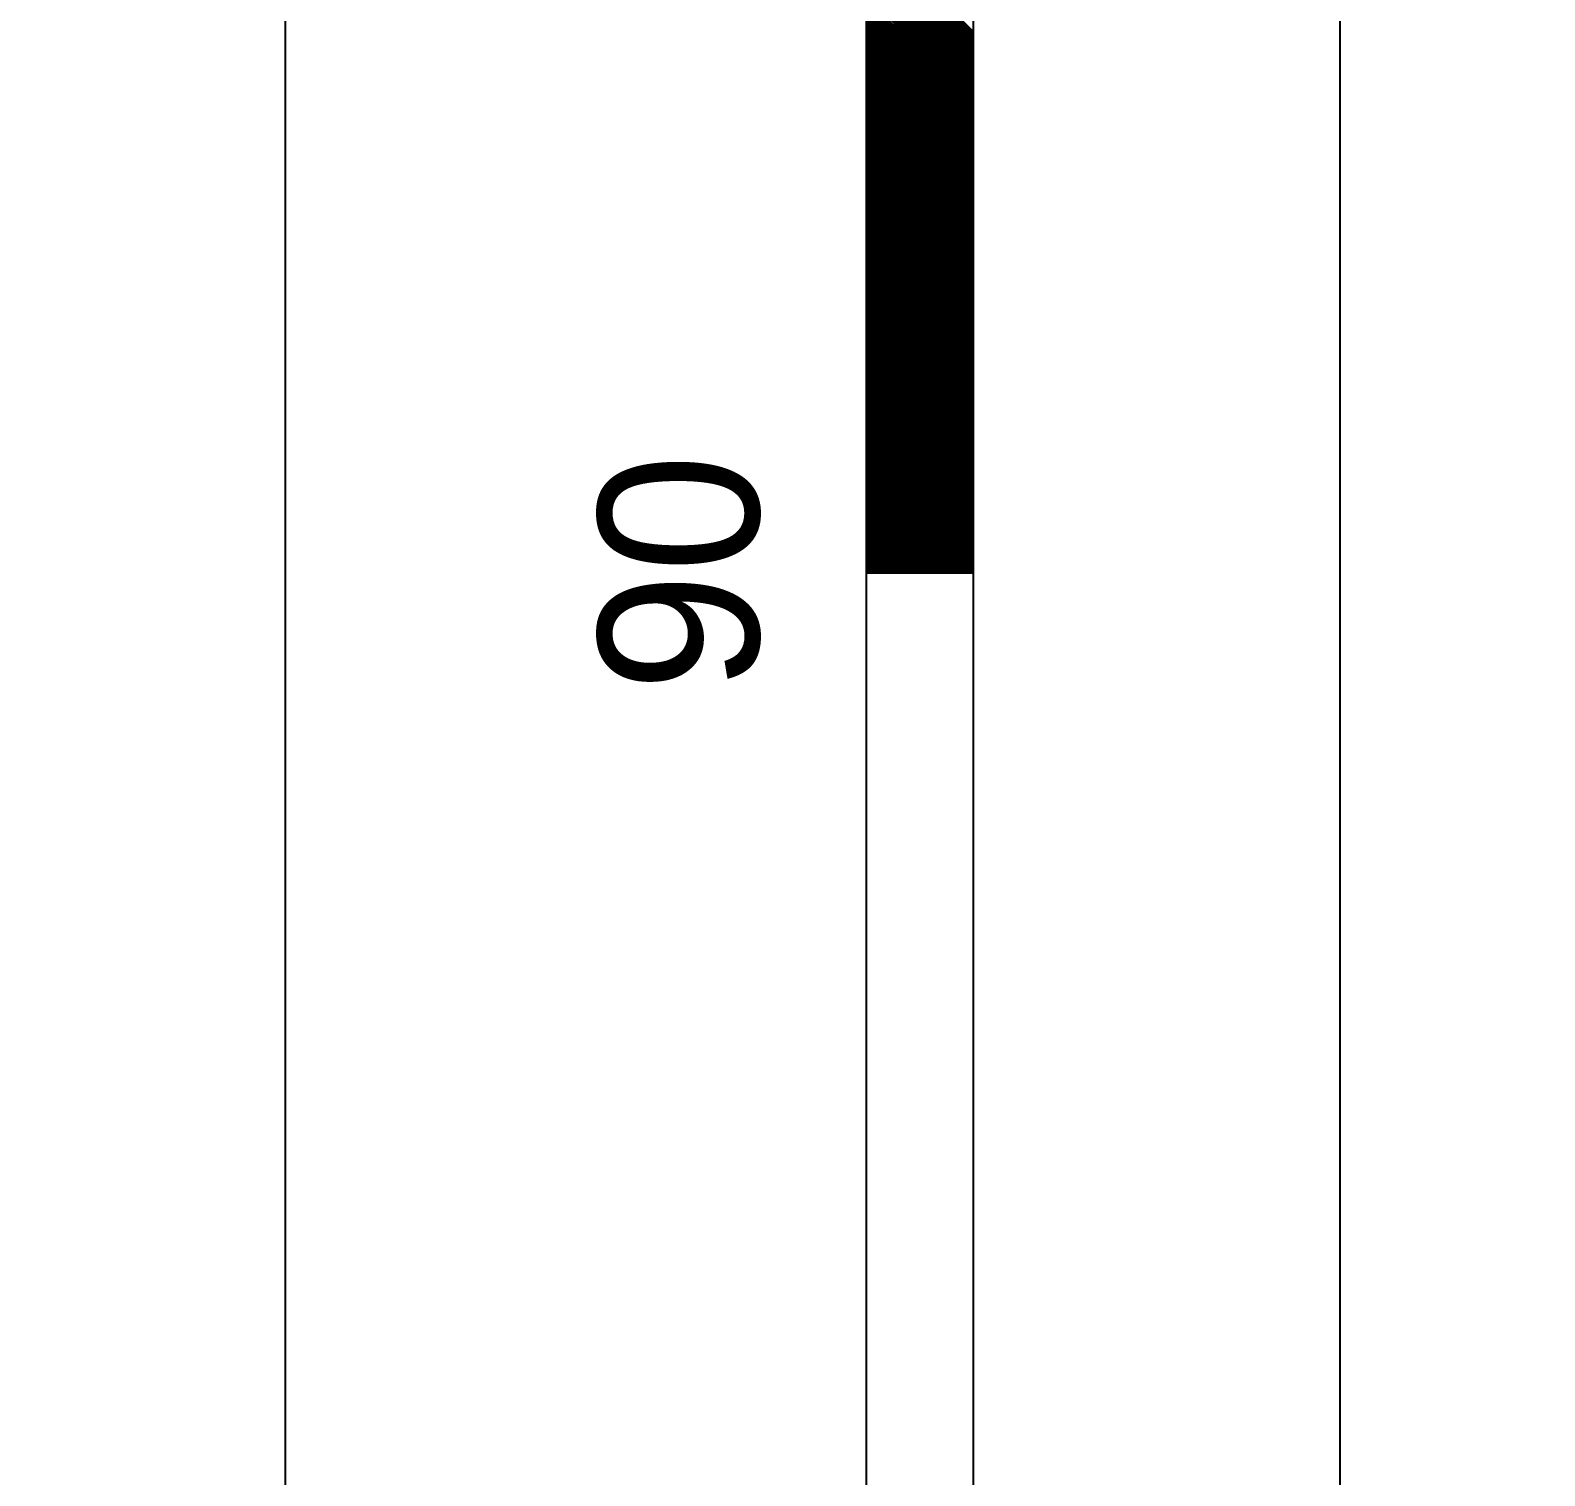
# Model space of a CAD drawing. Extents: x 729854 to 730444, y 4373781 to 4374808.
# Drawn here: x 730085.85 to 730100.01, y 4374762.56 to 4374776.08 of the extents above; entities that cross this region are included whole.
import ezdxf
from ezdxf.enums import TextEntityAlignment as Align

# ---------------------------------------------------------------- set-up
doc = ezdxf.new("R2010")
doc.units = 0
doc.layers.get('0').update_dxf_attribs({"linetype": 'CONTINUOUS'})

msp = doc.modelspace()

# ---------------------------------------------------------------- linework, layer by layer
at = {"color": 0, "linetype": 'CONTINUOUS'}
for p, q in [((730093.67, 4374681.01), (730093.67, 4374781.01)), ((730093.67, 4374681.01), (730093.67, 4374781.01)), ((730094.67, 4374681.01), (730094.67, 4374781.01)), ((730094.67, 4374681.01), (730094.67, 4374781.01)), ((730094.67, 4374776.07), (730093.67, 4374777.07)), ((730094.67, 4374776.07), (730093.67, 4374777.07)), ((730094.67, 4374776.06), (730093.67, 4374777.06)), ((730094.67, 4374776.06), (730093.67, 4374777.06)), ((730094.67, 4374776.05), (730093.67, 4374777.05)), ((730094.67, 4374776.05), (730093.67, 4374777.05)), ((730094.67, 4374776.03), (730093.67, 4374777.03)), ((730094.67, 4374776.03), (730093.67, 4374777.03)), ((730094.67, 4374776.02), (730093.67, 4374777.02)), ((730094.67, 4374776.02), (730093.67, 4374777.02)), ((730094.67, 4374776), (730093.67, 4374777)), ((730094.67, 4374776), (730093.67, 4374777)), ((730094.67, 4374775.99), (730093.67, 4374776.99)), ((730094.67, 4374775.99), (730093.67, 4374776.99)), ((730094.67, 4374775.97), (730093.67, 4374776.97)), ((730094.67, 4374775.97), (730093.67, 4374776.97)), ((730094.67, 4374775.96), (730093.67, 4374776.96)), ((730094.67, 4374775.96), (730093.67, 4374776.96)), ((730094.67, 4374775.95), (730093.67, 4374776.95)), ((730094.67, 4374775.95), (730093.67, 4374776.95)), ((730094.67, 4374775.93), (730093.67, 4374776.93)), ((730094.67, 4374775.93), (730093.67, 4374776.93)), ((730094.67, 4374775.92), (730093.67, 4374776.92)), ((730094.67, 4374775.92), (730093.67, 4374776.92)), ((730094.67, 4374775.9), (730093.67, 4374776.9)), ((730094.67, 4374775.9), (730093.67, 4374776.9)), ((730094.67, 4374775.89), (730093.67, 4374776.89)), ((730094.67, 4374775.89), (730093.67, 4374776.89)), ((730094.67, 4374775.88), (730093.67, 4374776.88)), ((730094.67, 4374775.88), (730093.67, 4374776.88)), ((730094.67, 4374775.86), (730093.67, 4374776.86)), ((730094.67, 4374775.86), (730093.67, 4374776.86)), ((730094.67, 4374775.85), (730093.67, 4374776.85)), ((730094.67, 4374775.85), (730093.67, 4374776.85)), ((730094.67, 4374775.83), (730093.67, 4374776.83)), ((730094.67, 4374775.83), (730093.67, 4374776.83)), ((730094.67, 4374775.82), (730093.67, 4374776.82)), ((730094.67, 4374775.82), (730093.67, 4374776.82)), ((730094.67, 4374775.81), (730093.67, 4374776.81)), ((730094.67, 4374775.81), (730093.67, 4374776.81)), ((730094.67, 4374775.79), (730093.67, 4374776.79)), ((730094.67, 4374775.79), (730093.67, 4374776.79)), ((730094.67, 4374775.78), (730093.67, 4374776.78)), ((730094.67, 4374775.78), (730093.67, 4374776.78)), ((730094.67, 4374775.76), (730093.67, 4374776.76)), ((730094.67, 4374775.76), (730093.67, 4374776.76)), ((730094.67, 4374775.75), (730093.67, 4374776.75)), ((730094.67, 4374775.75), (730093.67, 4374776.75)), ((730094.67, 4374775.73), (730093.67, 4374776.73)), ((730094.67, 4374775.73), (730093.67, 4374776.73)), ((730094.67, 4374775.72), (730093.67, 4374776.72)), ((730094.67, 4374775.72), (730093.67, 4374776.72)), ((730094.67, 4374775.71), (730093.67, 4374776.71)), ((730094.67, 4374775.71), (730093.67, 4374776.71)), ((730094.67, 4374775.69), (730093.67, 4374776.69)), ((730094.67, 4374775.69), (730093.67, 4374776.69)), ((730094.67, 4374775.68), (730093.67, 4374776.68)), ((730094.67, 4374775.68), (730093.67, 4374776.68)), ((730094.67, 4374775.66), (730093.67, 4374776.66)), ((730094.67, 4374775.66), (730093.67, 4374776.66)), ((730094.67, 4374775.65), (730093.67, 4374776.65)), ((730094.67, 4374775.65), (730093.67, 4374776.65)), ((730094.67, 4374775.64), (730093.67, 4374776.64)), ((730094.67, 4374775.64), (730093.67, 4374776.64)), ((730094.67, 4374775.62), (730093.67, 4374776.62)), ((730094.67, 4374775.62), (730093.67, 4374776.62)), ((730094.67, 4374775.61), (730093.67, 4374776.61)), ((730094.67, 4374775.61), (730093.67, 4374776.61)), ((730094.67, 4374775.59), (730093.67, 4374776.59)), ((730094.67, 4374775.59), (730093.67, 4374776.59)), ((730094.67, 4374775.58), (730093.67, 4374776.58)), ((730094.67, 4374775.58), (730093.67, 4374776.58)), ((730094.67, 4374775.56), (730093.67, 4374776.56)), ((730094.67, 4374775.56), (730093.67, 4374776.56)), ((730094.67, 4374775.55), (730093.67, 4374776.55)), ((730094.67, 4374775.55), (730093.67, 4374776.55)), ((730094.67, 4374775.54), (730093.67, 4374776.54)), ((730094.67, 4374775.54), (730093.67, 4374776.54)), ((730094.67, 4374775.52), (730093.67, 4374776.52)), ((730094.67, 4374775.52), (730093.67, 4374776.52)), ((730094.67, 4374775.51), (730093.67, 4374776.51)), ((730094.67, 4374775.51), (730093.67, 4374776.51)), ((730094.67, 4374775.49), (730093.67, 4374776.49)), ((730094.67, 4374775.49), (730093.67, 4374776.49)), ((730094.67, 4374775.48), (730093.67, 4374776.48)), ((730094.67, 4374775.48), (730093.67, 4374776.48)), ((730094.67, 4374775.47), (730093.67, 4374776.47)), ((730094.67, 4374775.47), (730093.67, 4374776.47)), ((730094.67, 4374775.45), (730093.67, 4374776.45)), ((730094.67, 4374775.45), (730093.67, 4374776.45)), ((730094.67, 4374775.44), (730093.67, 4374776.44)), ((730094.67, 4374775.44), (730093.67, 4374776.44)), ((730094.67, 4374775.42), (730093.67, 4374776.42)), ((730094.67, 4374775.42), (730093.67, 4374776.42)), ((730094.67, 4374775.41), (730093.67, 4374776.41)), ((730094.67, 4374775.41), (730093.67, 4374776.41)), ((730094.67, 4374775.39), (730093.67, 4374776.39)), ((730094.67, 4374775.39), (730093.67, 4374776.39)), ((730094.67, 4374775.38), (730093.67, 4374776.38)), ((730094.67, 4374775.38), (730093.67, 4374776.38)), ((730094.67, 4374775.37), (730093.67, 4374776.37)), ((730094.67, 4374775.37), (730093.67, 4374776.37)), ((730094.67, 4374775.35), (730093.67, 4374776.35)), ((730094.67, 4374775.35), (730093.67, 4374776.35)), ((730094.67, 4374775.34), (730093.67, 4374776.34)), ((730094.67, 4374775.34), (730093.67, 4374776.34)), ((730094.67, 4374775.32), (730093.67, 4374776.32)), ((730094.67, 4374775.32), (730093.67, 4374776.32)), ((730094.67, 4374775.31), (730093.67, 4374776.31)), ((730094.67, 4374775.31), (730093.67, 4374776.31)), ((730094.67, 4374775.3), (730093.67, 4374776.3)), ((730094.67, 4374775.3), (730093.67, 4374776.3)), ((730094.67, 4374775.28), (730093.67, 4374776.28)), ((730094.67, 4374775.28), (730093.67, 4374776.28)), ((730094.67, 4374775.27), (730093.67, 4374776.27)), ((730094.67, 4374775.27), (730093.67, 4374776.27)), ((730094.67, 4374775.25), (730093.67, 4374776.25)), ((730094.67, 4374775.25), (730093.67, 4374776.25)), ((730094.67, 4374775.24), (730093.67, 4374776.24)), ((730094.67, 4374775.24), (730093.67, 4374776.24)), ((730094.67, 4374775.23), (730093.67, 4374776.23)), ((730094.67, 4374775.23), (730093.67, 4374776.23)), ((730094.67, 4374775.21), (730093.67, 4374776.21)), ((730094.67, 4374775.21), (730093.67, 4374776.21)), ((730094.67, 4374775.2), (730093.67, 4374776.2)), ((730094.67, 4374775.2), (730093.67, 4374776.2)), ((730094.67, 4374775.18), (730093.67, 4374776.18)), ((730094.67, 4374775.18), (730093.67, 4374776.18)), ((730094.67, 4374775.17), (730093.67, 4374776.17)), ((730094.67, 4374775.17), (730093.67, 4374776.17)), ((730094.67, 4374775.15), (730093.67, 4374776.15)), ((730094.67, 4374775.15), (730093.67, 4374776.15)), ((730094.67, 4374775.14), (730093.67, 4374776.14)), ((730094.67, 4374775.14), (730093.67, 4374776.14)), ((730094.67, 4374775.13), (730093.67, 4374776.13)), ((730094.67, 4374775.13), (730093.67, 4374776.13)), ((730094.67, 4374775.11), (730093.67, 4374776.11)), ((730094.67, 4374775.11), (730093.67, 4374776.11)), ((730094.67, 4374775.1), (730093.67, 4374776.1)), ((730094.67, 4374775.1), (730093.67, 4374776.1)), ((730094.67, 4374775.08), (730093.67, 4374776.08)), ((730094.67, 4374775.08), (730093.67, 4374776.08)), ((730094.67, 4374775.07), (730093.67, 4374776.07)), ((730094.67, 4374775.07), (730093.67, 4374776.07)), ((730094.67, 4374775.06), (730093.67, 4374776.06)), ((730094.67, 4374775.06), (730093.67, 4374776.06)), ((730094.67, 4374775.04), (730093.67, 4374776.04)), ((730094.67, 4374775.04), (730093.67, 4374776.04)), ((730094.67, 4374775.03), (730093.67, 4374776.03)), ((730094.67, 4374775.03), (730093.67, 4374776.03)), ((730094.67, 4374775.01), (730093.67, 4374776.01)), ((730094.67, 4374775.01), (730093.67, 4374776.01)), ((730094.67, 4374775), (730093.67, 4374776)), ((730094.67, 4374775), (730093.67, 4374776)), ((730094.67, 4374774.98), (730093.67, 4374775.98)), ((730094.67, 4374774.98), (730093.67, 4374775.98)), ((730094.67, 4374774.97), (730093.67, 4374775.97)), ((730094.67, 4374774.97), (730093.67, 4374775.97)), ((730094.67, 4374774.96), (730093.67, 4374775.96)), ((730094.67, 4374774.96), (730093.67, 4374775.96)), ((730094.67, 4374774.94), (730093.67, 4374775.94)), ((730094.67, 4374774.94), (730093.67, 4374775.94)), ((730094.67, 4374774.93), (730093.67, 4374775.93)), ((730094.67, 4374774.93), (730093.67, 4374775.93)), ((730094.67, 4374774.91), (730093.67, 4374775.91)), ((730094.67, 4374774.91), (730093.67, 4374775.91)), ((730094.67, 4374774.9), (730093.67, 4374775.9)), ((730094.67, 4374774.9), (730093.67, 4374775.9)), ((730094.67, 4374774.89), (730093.67, 4374775.89)), ((730094.67, 4374774.89), (730093.67, 4374775.89)), ((730094.67, 4374774.87), (730093.67, 4374775.87)), ((730094.67, 4374774.87), (730093.67, 4374775.87)), ((730094.67, 4374774.86), (730093.67, 4374775.86)), ((730094.67, 4374774.86), (730093.67, 4374775.86)), ((730094.67, 4374774.84), (730093.67, 4374775.84)), ((730094.67, 4374774.84), (730093.67, 4374775.84)), ((730094.67, 4374774.83), (730093.67, 4374775.83)), ((730094.67, 4374774.83), (730093.67, 4374775.83)), ((730094.67, 4374774.82), (730093.67, 4374775.82)), ((730094.67, 4374774.82), (730093.67, 4374775.82)), ((730094.67, 4374774.8), (730093.67, 4374775.8)), ((730094.67, 4374774.8), (730093.67, 4374775.8)), ((730094.67, 4374774.79), (730093.67, 4374775.79)), ((730094.67, 4374774.79), (730093.67, 4374775.79)), ((730094.67, 4374774.77), (730093.67, 4374775.77)), ((730094.67, 4374774.77), (730093.67, 4374775.77)), ((730094.67, 4374774.76), (730093.67, 4374775.76)), ((730094.67, 4374774.76), (730093.67, 4374775.76)), ((730094.67, 4374774.74), (730093.67, 4374775.74)), ((730094.67, 4374774.74), (730093.67, 4374775.74)), ((730094.67, 4374774.73), (730093.67, 4374775.73)), ((730094.67, 4374774.73), (730093.67, 4374775.73)), ((730094.67, 4374774.72), (730093.67, 4374775.72)), ((730094.67, 4374774.72), (730093.67, 4374775.72)), ((730094.67, 4374774.7), (730093.67, 4374775.7)), ((730094.67, 4374774.7), (730093.67, 4374775.7)), ((730094.67, 4374774.69), (730093.67, 4374775.69)), ((730094.67, 4374774.69), (730093.67, 4374775.69)), ((730094.67, 4374774.67), (730093.67, 4374775.67)), ((730094.67, 4374774.67), (730093.67, 4374775.67)), ((730094.67, 4374774.66), (730093.67, 4374775.66)), ((730094.67, 4374774.66), (730093.67, 4374775.66)), ((730094.67, 4374774.65), (730093.67, 4374775.65)), ((730094.67, 4374774.65), (730093.67, 4374775.65)), ((730094.67, 4374774.63), (730093.67, 4374775.63)), ((730094.67, 4374774.63), (730093.67, 4374775.63)), ((730094.67, 4374774.62), (730093.67, 4374775.62)), ((730094.67, 4374774.62), (730093.67, 4374775.62)), ((730094.67, 4374774.6), (730093.67, 4374775.6)), ((730094.67, 4374774.6), (730093.67, 4374775.6)), ((730094.67, 4374774.59), (730093.67, 4374775.59)), ((730094.67, 4374774.59), (730093.67, 4374775.59)), ((730094.67, 4374774.57), (730093.67, 4374775.57)), ((730094.67, 4374774.57), (730093.67, 4374775.57)), ((730094.67, 4374774.56), (730093.67, 4374775.56)), ((730094.67, 4374774.56), (730093.67, 4374775.56)), ((730094.67, 4374774.55), (730093.67, 4374775.55)), ((730094.67, 4374774.55), (730093.67, 4374775.55)), ((730094.67, 4374774.53), (730093.67, 4374775.53)), ((730094.67, 4374774.53), (730093.67, 4374775.53)), ((730094.67, 4374774.52), (730093.67, 4374775.52)), ((730094.67, 4374774.52), (730093.67, 4374775.52)), ((730094.67, 4374774.5), (730093.67, 4374775.5)), ((730094.67, 4374774.5), (730093.67, 4374775.5)), ((730094.67, 4374774.49), (730093.67, 4374775.49)), ((730094.67, 4374774.49), (730093.67, 4374775.49)), ((730094.67, 4374774.48), (730093.67, 4374775.48)), ((730094.67, 4374774.48), (730093.67, 4374775.48)), ((730094.67, 4374774.46), (730093.67, 4374775.46)), ((730094.67, 4374774.46), (730093.67, 4374775.46)), ((730094.67, 4374774.45), (730093.67, 4374775.45)), ((730094.67, 4374774.45), (730093.67, 4374775.45)), ((730094.67, 4374774.43), (730093.67, 4374775.43)), ((730094.67, 4374774.43), (730093.67, 4374775.43)), ((730094.67, 4374774.42), (730093.67, 4374775.42)), ((730094.67, 4374774.42), (730093.67, 4374775.42)), ((730094.67, 4374774.4), (730093.67, 4374775.4)), ((730094.67, 4374774.4), (730093.67, 4374775.4)), ((730094.67, 4374774.39), (730093.67, 4374775.39)), ((730094.67, 4374774.39), (730093.67, 4374775.39)), ((730094.67, 4374774.38), (730093.67, 4374775.38)), ((730094.67, 4374774.38), (730093.67, 4374775.38)), ((730094.67, 4374774.36), (730093.67, 4374775.36)), ((730094.67, 4374774.36), (730093.67, 4374775.36)), ((730094.67, 4374774.35), (730093.67, 4374775.35)), ((730094.67, 4374774.35), (730093.67, 4374775.35)), ((730094.67, 4374774.33), (730093.67, 4374775.33)), ((730094.67, 4374774.33), (730093.67, 4374775.33)), ((730094.67, 4374774.32), (730093.67, 4374775.32)), ((730094.67, 4374774.32), (730093.67, 4374775.32)), ((730094.67, 4374774.31), (730093.67, 4374775.31)), ((730094.67, 4374774.31), (730093.67, 4374775.31)), ((730094.67, 4374774.29), (730093.67, 4374775.29)), ((730094.67, 4374774.29), (730093.67, 4374775.29)), ((730094.67, 4374774.28), (730093.67, 4374775.28)), ((730094.67, 4374774.28), (730093.67, 4374775.28)), ((730094.67, 4374774.26), (730093.67, 4374775.26)), ((730094.67, 4374774.26), (730093.67, 4374775.26)), ((730094.67, 4374774.25), (730093.67, 4374775.25)), ((730094.67, 4374774.25), (730093.67, 4374775.25)), ((730094.67, 4374774.24), (730093.67, 4374775.24)), ((730094.67, 4374774.24), (730093.67, 4374775.24)), ((730094.67, 4374774.22), (730093.67, 4374775.22)), ((730094.67, 4374774.22), (730093.67, 4374775.22)), ((730094.67, 4374774.21), (730093.67, 4374775.21)), ((730094.67, 4374774.21), (730093.67, 4374775.21)), ((730094.67, 4374774.19), (730093.67, 4374775.19)), ((730094.67, 4374774.19), (730093.67, 4374775.19)), ((730094.67, 4374774.18), (730093.67, 4374775.18)), ((730094.67, 4374774.18), (730093.67, 4374775.18)), ((730094.67, 4374774.16), (730093.67, 4374775.16)), ((730094.67, 4374774.16), (730093.67, 4374775.16)), ((730094.67, 4374774.15), (730093.67, 4374775.15)), ((730094.67, 4374774.15), (730093.67, 4374775.15)), ((730094.67, 4374774.14), (730093.67, 4374775.14)), ((730094.67, 4374774.14), (730093.67, 4374775.14)), ((730094.67, 4374774.12), (730093.67, 4374775.12)), ((730094.67, 4374774.12), (730093.67, 4374775.12)), ((730094.67, 4374774.11), (730093.67, 4374775.11)), ((730094.67, 4374774.11), (730093.67, 4374775.11)), ((730094.67, 4374774.09), (730093.67, 4374775.09)), ((730094.67, 4374774.09), (730093.67, 4374775.09)), ((730094.67, 4374774.08), (730093.67, 4374775.08)), ((730094.67, 4374774.08), (730093.67, 4374775.08)), ((730094.67, 4374774.07), (730093.67, 4374775.07)), ((730094.67, 4374774.07), (730093.67, 4374775.07)), ((730094.67, 4374774.05), (730093.67, 4374775.05)), ((730094.67, 4374774.05), (730093.67, 4374775.05)), ((730094.67, 4374774.04), (730093.67, 4374775.04)), ((730094.67, 4374774.04), (730093.67, 4374775.04)), ((730094.67, 4374774.02), (730093.67, 4374775.02)), ((730094.67, 4374774.02), (730093.67, 4374775.02)), ((730094.67, 4374774.01), (730093.67, 4374775.01)), ((730094.67, 4374774.01), (730093.67, 4374775.01)), ((730094.67, 4374773.99), (730093.67, 4374774.99)), ((730094.67, 4374773.99), (730093.67, 4374774.99)), ((730094.67, 4374773.98), (730093.67, 4374774.98)), ((730094.67, 4374773.98), (730093.67, 4374774.98)), ((730094.67, 4374773.97), (730093.67, 4374774.97)), ((730094.67, 4374773.97), (730093.67, 4374774.97)), ((730094.67, 4374773.95), (730093.67, 4374774.95)), ((730094.67, 4374773.95), (730093.67, 4374774.95)), ((730094.67, 4374773.94), (730093.67, 4374774.94)), ((730094.67, 4374773.94), (730093.67, 4374774.94)), ((730094.67, 4374773.92), (730093.67, 4374774.92)), ((730094.67, 4374773.92), (730093.67, 4374774.92)), ((730094.67, 4374773.91), (730093.67, 4374774.91)), ((730094.67, 4374773.91), (730093.67, 4374774.91)), ((730094.67, 4374773.9), (730093.67, 4374774.9)), ((730094.67, 4374773.9), (730093.67, 4374774.9)), ((730094.67, 4374773.88), (730093.67, 4374774.88)), ((730094.67, 4374773.88), (730093.67, 4374774.88)), ((730094.67, 4374773.87), (730093.67, 4374774.87)), ((730094.67, 4374773.87), (730093.67, 4374774.87)), ((730094.67, 4374773.85), (730093.67, 4374774.85)), ((730094.67, 4374773.85), (730093.67, 4374774.85)), ((730094.67, 4374773.84), (730093.67, 4374774.84)), ((730094.67, 4374773.84), (730093.67, 4374774.84)), ((730094.67, 4374773.83), (730093.67, 4374774.83)), ((730094.67, 4374773.83), (730093.67, 4374774.83)), ((730094.67, 4374773.81), (730093.67, 4374774.81)), ((730094.67, 4374773.81), (730093.67, 4374774.81)), ((730094.67, 4374773.8), (730093.67, 4374774.8)), ((730094.67, 4374773.8), (730093.67, 4374774.8)), ((730094.67, 4374773.78), (730093.67, 4374774.78)), ((730094.67, 4374773.78), (730093.67, 4374774.78)), ((730094.67, 4374773.77), (730093.67, 4374774.77)), ((730094.67, 4374773.77), (730093.67, 4374774.77)), ((730094.67, 4374773.75), (730093.67, 4374774.75)), ((730094.67, 4374773.75), (730093.67, 4374774.75)), ((730094.67, 4374773.74), (730093.67, 4374774.74)), ((730094.67, 4374773.74), (730093.67, 4374774.74)), ((730094.67, 4374773.73), (730093.67, 4374774.73)), ((730094.67, 4374773.73), (730093.67, 4374774.73)), ((730094.67, 4374773.71), (730093.67, 4374774.71)), ((730094.67, 4374773.71), (730093.67, 4374774.71)), ((730094.67, 4374773.7), (730093.67, 4374774.7)), ((730094.67, 4374773.7), (730093.67, 4374774.7)), ((730094.67, 4374773.68), (730093.67, 4374774.68)), ((730094.67, 4374773.68), (730093.67, 4374774.68)), ((730094.67, 4374773.67), (730093.67, 4374774.67)), ((730094.67, 4374773.67), (730093.67, 4374774.67)), ((730094.67, 4374773.66), (730093.67, 4374774.66)), ((730094.67, 4374773.66), (730093.67, 4374774.66)), ((730094.67, 4374773.64), (730093.67, 4374774.64)), ((730094.67, 4374773.64), (730093.67, 4374774.64)), ((730094.67, 4374773.63), (730093.67, 4374774.63)), ((730094.67, 4374773.63), (730093.67, 4374774.63)), ((730094.67, 4374773.61), (730093.67, 4374774.61)), ((730094.67, 4374773.61), (730093.67, 4374774.61)), ((730094.67, 4374773.6), (730093.67, 4374774.6)), ((730094.67, 4374773.6), (730093.67, 4374774.6)), ((730094.67, 4374773.58), (730093.67, 4374774.58)), ((730094.67, 4374773.58), (730093.67, 4374774.58)), ((730094.67, 4374773.57), (730093.67, 4374774.57)), ((730094.67, 4374773.57), (730093.67, 4374774.57)), ((730094.67, 4374773.56), (730093.67, 4374774.56)), ((730094.67, 4374773.56), (730093.67, 4374774.56)), ((730094.67, 4374773.54), (730093.67, 4374774.54)), ((730094.67, 4374773.54), (730093.67, 4374774.54)), ((730094.67, 4374773.53), (730093.67, 4374774.53)), ((730094.67, 4374773.53), (730093.67, 4374774.53)), ((730094.67, 4374773.51), (730093.67, 4374774.51)), ((730094.67, 4374773.51), (730093.67, 4374774.51)), ((730094.67, 4374773.5), (730093.67, 4374774.5)), ((730094.67, 4374773.5), (730093.67, 4374774.5)), ((730094.67, 4374773.49), (730093.67, 4374774.49)), ((730094.67, 4374773.49), (730093.67, 4374774.49)), ((730094.67, 4374773.47), (730093.67, 4374774.47)), ((730094.67, 4374773.47), (730093.67, 4374774.47)), ((730094.67, 4374773.46), (730093.67, 4374774.46)), ((730094.67, 4374773.46), (730093.67, 4374774.46)), ((730094.67, 4374773.44), (730093.67, 4374774.44)), ((730094.67, 4374773.44), (730093.67, 4374774.44)), ((730094.67, 4374773.43), (730093.67, 4374774.43)), ((730094.67, 4374773.43), (730093.67, 4374774.43)), ((730094.67, 4374773.41), (730093.67, 4374774.41)), ((730094.67, 4374773.41), (730093.67, 4374774.41)), ((730094.67, 4374773.4), (730093.67, 4374774.4)), ((730094.67, 4374773.4), (730093.67, 4374774.4)), ((730094.67, 4374773.39), (730093.67, 4374774.39)), ((730094.67, 4374773.39), (730093.67, 4374774.39)), ((730094.67, 4374773.37), (730093.67, 4374774.37)), ((730094.67, 4374773.37), (730093.67, 4374774.37)), ((730094.67, 4374773.36), (730093.67, 4374774.36)), ((730094.67, 4374773.36), (730093.67, 4374774.36)), ((730094.67, 4374773.34), (730093.67, 4374774.34)), ((730094.67, 4374773.34), (730093.67, 4374774.34)), ((730094.67, 4374773.33), (730093.67, 4374774.33)), ((730094.67, 4374773.33), (730093.67, 4374774.33)), ((730094.67, 4374773.32), (730093.67, 4374774.32)), ((730094.67, 4374773.32), (730093.67, 4374774.32)), ((730094.67, 4374773.3), (730093.67, 4374774.3)), ((730094.67, 4374773.3), (730093.67, 4374774.3)), ((730094.67, 4374773.29), (730093.67, 4374774.29)), ((730094.67, 4374773.29), (730093.67, 4374774.29)), ((730094.67, 4374773.27), (730093.67, 4374774.27)), ((730094.67, 4374773.27), (730093.67, 4374774.27)), ((730094.67, 4374773.26), (730093.67, 4374774.26)), ((730094.67, 4374773.26), (730093.67, 4374774.26)), ((730094.67, 4374773.25), (730093.67, 4374774.25)), ((730094.67, 4374773.25), (730093.67, 4374774.25)), ((730094.67, 4374773.23), (730093.67, 4374774.23)), ((730094.67, 4374773.23), (730093.67, 4374774.23)), ((730094.67, 4374773.22), (730093.67, 4374774.22)), ((730094.67, 4374773.22), (730093.67, 4374774.22)), ((730094.67, 4374773.2), (730093.67, 4374774.2)), ((730094.67, 4374773.2), (730093.67, 4374774.2)), ((730094.67, 4374773.19), (730093.67, 4374774.19)), ((730094.67, 4374773.19), (730093.67, 4374774.19)), ((730094.67, 4374773.17), (730093.67, 4374774.17)), ((730094.67, 4374773.17), (730093.67, 4374774.17)), ((730094.67, 4374773.16), (730093.67, 4374774.16)), ((730094.67, 4374773.16), (730093.67, 4374774.16)), ((730094.67, 4374773.15), (730093.67, 4374774.15)), ((730094.67, 4374773.15), (730093.67, 4374774.15)), ((730094.67, 4374773.13), (730093.67, 4374774.13)), ((730094.67, 4374773.13), (730093.67, 4374774.13)), ((730094.67, 4374773.12), (730093.67, 4374774.12)), ((730094.67, 4374773.12), (730093.67, 4374774.12)), ((730094.67, 4374773.1), (730093.67, 4374774.1)), ((730094.67, 4374773.1), (730093.67, 4374774.1)), ((730094.67, 4374773.09), (730093.67, 4374774.09)), ((730094.67, 4374773.09), (730093.67, 4374774.09)), ((730094.67, 4374773.08), (730093.67, 4374774.08)), ((730094.67, 4374773.08), (730093.67, 4374774.08)), ((730094.67, 4374773.06), (730093.67, 4374774.06)), ((730094.67, 4374773.06), (730093.67, 4374774.06)), ((730094.67, 4374773.05), (730093.67, 4374774.05)), ((730094.67, 4374773.05), (730093.67, 4374774.05)), ((730094.67, 4374773.03), (730093.67, 4374774.03)), ((730094.67, 4374773.03), (730093.67, 4374774.03)), ((730094.67, 4374773.02), (730093.67, 4374774.02)), ((730094.67, 4374773.02), (730093.67, 4374774.02)), ((730094.67, 4374773), (730093.67, 4374774)), ((730094.67, 4374773), (730093.67, 4374774)), ((730094.67, 4374772.99), (730093.67, 4374773.99)), ((730094.67, 4374772.99), (730093.67, 4374773.99)), ((730094.67, 4374772.98), (730093.67, 4374773.98)), ((730094.67, 4374772.98), (730093.67, 4374773.98)), ((730094.67, 4374772.96), (730093.67, 4374773.96)), ((730094.67, 4374772.96), (730093.67, 4374773.96)), ((730094.67, 4374772.95), (730093.67, 4374773.95)), ((730094.67, 4374772.95), (730093.67, 4374773.95)), ((730094.67, 4374772.93), (730093.67, 4374773.93)), ((730094.67, 4374772.93), (730093.67, 4374773.93)), ((730094.67, 4374772.92), (730093.67, 4374773.92)), ((730094.67, 4374772.92), (730093.67, 4374773.92)), ((730094.67, 4374772.91), (730093.67, 4374773.91)), ((730094.67, 4374772.91), (730093.67, 4374773.91)), ((730094.67, 4374772.89), (730093.67, 4374773.89)), ((730094.67, 4374772.89), (730093.67, 4374773.89)), ((730094.67, 4374772.88), (730093.67, 4374773.88)), ((730094.67, 4374772.88), (730093.67, 4374773.88)), ((730094.67, 4374772.86), (730093.67, 4374773.86)), ((730094.67, 4374772.86), (730093.67, 4374773.86)), ((730094.67, 4374772.85), (730093.67, 4374773.85)), ((730094.67, 4374772.85), (730093.67, 4374773.85)), ((730094.67, 4374772.84), (730093.67, 4374773.84)), ((730094.67, 4374772.84), (730093.67, 4374773.84)), ((730094.67, 4374772.82), (730093.67, 4374773.82)), ((730094.67, 4374772.82), (730093.67, 4374773.82)), ((730094.67, 4374772.81), (730093.67, 4374773.81)), ((730094.67, 4374772.81), (730093.67, 4374773.81)), ((730094.67, 4374772.79), (730093.67, 4374773.79)), ((730094.67, 4374772.79), (730093.67, 4374773.79)), ((730094.67, 4374772.78), (730093.67, 4374773.78)), ((730094.67, 4374772.78), (730093.67, 4374773.78)), ((730094.67, 4374772.76), (730093.67, 4374773.76)), ((730094.67, 4374772.76), (730093.67, 4374773.76)), ((730094.67, 4374772.75), (730093.67, 4374773.75)), ((730094.67, 4374772.75), (730093.67, 4374773.75)), ((730094.67, 4374772.74), (730093.67, 4374773.74)), ((730094.67, 4374772.74), (730093.67, 4374773.74)), ((730094.67, 4374772.72), (730093.67, 4374773.72)), ((730094.67, 4374772.72), (730093.67, 4374773.72)), ((730094.67, 4374772.71), (730093.67, 4374773.71)), ((730094.67, 4374772.71), (730093.67, 4374773.71)), ((730094.67, 4374772.69), (730093.67, 4374773.69)), ((730094.67, 4374772.69), (730093.67, 4374773.69)), ((730094.67, 4374772.68), (730093.67, 4374773.68)), ((730094.67, 4374772.68), (730093.67, 4374773.68)), ((730094.67, 4374772.67), (730093.67, 4374773.67)), ((730094.67, 4374772.67), (730093.67, 4374773.67)), ((730094.67, 4374772.65), (730093.67, 4374773.65)), ((730094.67, 4374772.65), (730093.67, 4374773.65)), ((730094.67, 4374772.64), (730093.67, 4374773.64)), ((730094.67, 4374772.64), (730093.67, 4374773.64)), ((730094.67, 4374772.62), (730093.67, 4374773.62)), ((730094.67, 4374772.62), (730093.67, 4374773.62)), ((730094.67, 4374772.61), (730093.67, 4374773.61)), ((730094.67, 4374772.61), (730093.67, 4374773.61)), ((730094.67, 4374772.59), (730093.67, 4374773.59)), ((730094.67, 4374772.59), (730093.67, 4374773.59)), ((730094.67, 4374772.58), (730093.67, 4374773.58)), ((730094.67, 4374772.58), (730093.67, 4374773.58)), ((730094.67, 4374772.57), (730093.67, 4374773.57)), ((730094.67, 4374772.57), (730093.67, 4374773.57)), ((730094.67, 4374772.55), (730093.67, 4374773.55)), ((730094.67, 4374772.55), (730093.67, 4374773.55)), ((730094.67, 4374772.54), (730093.67, 4374773.54)), ((730094.67, 4374772.54), (730093.67, 4374773.54)), ((730094.67, 4374772.52), (730093.67, 4374773.52)), ((730094.67, 4374772.52), (730093.67, 4374773.52)), ((730094.67, 4374772.51), (730093.67, 4374773.51)), ((730094.67, 4374772.51), (730093.67, 4374773.51)), ((730094.67, 4374772.5), (730093.67, 4374773.5)), ((730094.67, 4374772.5), (730093.67, 4374773.5)), ((730094.67, 4374772.48), (730093.67, 4374773.48)), ((730094.67, 4374772.48), (730093.67, 4374773.48)), ((730094.67, 4374772.47), (730093.67, 4374773.47)), ((730094.67, 4374772.47), (730093.67, 4374773.47)), ((730094.67, 4374772.45), (730093.67, 4374773.45)), ((730094.67, 4374772.45), (730093.67, 4374773.45)), ((730094.67, 4374772.44), (730093.67, 4374773.44)), ((730094.67, 4374772.44), (730093.67, 4374773.44)), ((730094.67, 4374772.43), (730093.67, 4374773.43)), ((730094.67, 4374772.43), (730093.67, 4374773.43)), ((730094.67, 4374772.41), (730093.67, 4374773.41)), ((730094.67, 4374772.41), (730093.67, 4374773.41)), ((730094.67, 4374772.4), (730093.67, 4374773.4)), ((730094.67, 4374772.4), (730093.67, 4374773.4)), ((730094.67, 4374772.38), (730093.67, 4374773.38)), ((730094.67, 4374772.38), (730093.67, 4374773.38)), ((730094.67, 4374772.37), (730093.67, 4374773.37)), ((730094.67, 4374772.37), (730093.67, 4374773.37)), ((730094.67, 4374772.35), (730093.67, 4374773.35)), ((730094.67, 4374772.35), (730093.67, 4374773.35)), ((730094.67, 4374772.34), (730093.67, 4374773.34)), ((730094.67, 4374772.34), (730093.67, 4374773.34)), ((730094.67, 4374772.33), (730093.67, 4374773.33)), ((730094.67, 4374772.33), (730093.67, 4374773.33)), ((730094.67, 4374772.31), (730093.67, 4374773.31)), ((730094.67, 4374772.31), (730093.67, 4374773.31)), ((730094.67, 4374772.3), (730093.67, 4374773.3)), ((730094.67, 4374772.3), (730093.67, 4374773.3)), ((730094.67, 4374772.28), (730093.67, 4374773.28)), ((730094.67, 4374772.28), (730093.67, 4374773.28)), ((730094.67, 4374772.27), (730093.67, 4374773.27)), ((730094.67, 4374772.27), (730093.67, 4374773.27)), ((730094.67, 4374772.26), (730093.67, 4374773.26)), ((730094.67, 4374772.26), (730093.67, 4374773.26)), ((730094.67, 4374772.24), (730093.67, 4374773.24)), ((730094.67, 4374772.24), (730093.67, 4374773.24)), ((730094.67, 4374772.23), (730093.67, 4374773.23)), ((730094.67, 4374772.23), (730093.67, 4374773.23)), ((730094.67, 4374772.21), (730093.67, 4374773.21)), ((730094.67, 4374772.21), (730093.67, 4374773.21)), ((730094.67, 4374772.2), (730093.67, 4374773.2)), ((730094.67, 4374772.2), (730093.67, 4374773.2)), ((730094.67, 4374772.18), (730093.67, 4374773.18)), ((730094.67, 4374772.18), (730093.67, 4374773.18)), ((730094.67, 4374772.17), (730093.67, 4374773.17)), ((730094.67, 4374772.17), (730093.67, 4374773.17)), ((730094.67, 4374772.16), (730093.67, 4374773.16)), ((730094.67, 4374772.16), (730093.67, 4374773.16)), ((730094.67, 4374772.14), (730093.67, 4374773.14)), ((730094.67, 4374772.14), (730093.67, 4374773.14)), ((730094.67, 4374772.13), (730093.67, 4374773.13)), ((730094.67, 4374772.13), (730093.67, 4374773.13)), ((730094.67, 4374772.11), (730093.67, 4374773.11)), ((730094.67, 4374772.11), (730093.67, 4374773.11)), ((730094.67, 4374772.1), (730093.67, 4374773.1)), ((730094.67, 4374772.1), (730093.67, 4374773.1)), ((730094.67, 4374772.09), (730093.67, 4374773.09)), ((730094.67, 4374772.09), (730093.67, 4374773.09)), ((730094.67, 4374772.07), (730093.67, 4374773.07)), ((730094.67, 4374772.07), (730093.67, 4374773.07)), ((730094.67, 4374772.06), (730093.67, 4374773.06)), ((730094.67, 4374772.06), (730093.67, 4374773.06)), ((730094.67, 4374772.04), (730093.67, 4374773.04)), ((730094.67, 4374772.04), (730093.67, 4374773.04)), ((730094.67, 4374772.03), (730093.67, 4374773.03)), ((730094.67, 4374772.03), (730093.67, 4374773.03)), ((730094.67, 4374772.01), (730093.67, 4374773.01)), ((730094.67, 4374772.01), (730093.67, 4374773.01)), ((730094.67, 4374772), (730093.67, 4374773)), ((730094.67, 4374772), (730093.67, 4374773)), ((730094.67, 4374771.99), (730093.67, 4374772.99)), ((730094.67, 4374771.99), (730093.67, 4374772.99)), ((730094.67, 4374771.97), (730093.67, 4374772.97)), ((730094.67, 4374771.97), (730093.67, 4374772.97)), ((730094.67, 4374771.96), (730093.67, 4374772.96)), ((730094.67, 4374771.96), (730093.67, 4374772.96)), ((730094.67, 4374771.94), (730093.67, 4374772.94)), ((730094.67, 4374771.94), (730093.67, 4374772.94)), ((730094.67, 4374771.93), (730093.67, 4374772.93)), ((730094.67, 4374771.93), (730093.67, 4374772.93)), ((730094.67, 4374771.92), (730093.67, 4374772.92)), ((730094.67, 4374771.92), (730093.67, 4374772.92)), ((730094.67, 4374771.9), (730093.67, 4374772.9)), ((730094.67, 4374771.9), (730093.67, 4374772.9)), ((730094.67, 4374771.89), (730093.67, 4374772.89)), ((730094.67, 4374771.89), (730093.67, 4374772.89)), ((730094.67, 4374771.87), (730093.67, 4374772.87)), ((730094.67, 4374771.87), (730093.67, 4374772.87)), ((730094.67, 4374771.86), (730093.67, 4374772.86)), ((730094.67, 4374771.86), (730093.67, 4374772.86)), ((730094.67, 4374771.85), (730093.67, 4374772.85)), ((730094.67, 4374771.85), (730093.67, 4374772.85)), ((730094.67, 4374771.83), (730093.67, 4374772.83)), ((730094.67, 4374771.83), (730093.67, 4374772.83)), ((730094.67, 4374771.82), (730093.67, 4374772.82)), ((730094.67, 4374771.82), (730093.67, 4374772.82)), ((730094.67, 4374771.8), (730093.67, 4374772.8)), ((730094.67, 4374771.8), (730093.67, 4374772.8)), ((730094.67, 4374771.79), (730093.67, 4374772.79)), ((730094.67, 4374771.79), (730093.67, 4374772.79)), ((730094.67, 4374771.77), (730093.67, 4374772.77)), ((730094.67, 4374771.77), (730093.67, 4374772.77)), ((730094.67, 4374771.76), (730093.67, 4374772.76)), ((730094.67, 4374771.76), (730093.67, 4374772.76)), ((730094.67, 4374771.75), (730093.67, 4374772.75)), ((730094.67, 4374771.75), (730093.67, 4374772.75)), ((730094.67, 4374771.73), (730093.67, 4374772.73)), ((730094.67, 4374771.73), (730093.67, 4374772.73)), ((730094.67, 4374771.72), (730093.67, 4374772.72)), ((730094.67, 4374771.72), (730093.67, 4374772.72)), ((730094.67, 4374771.7), (730093.67, 4374772.7)), ((730094.67, 4374771.7), (730093.67, 4374772.7)), ((730094.67, 4374771.69), (730093.67, 4374772.69)), ((730094.67, 4374771.69), (730093.67, 4374772.69)), ((730094.67, 4374771.68), (730093.67, 4374772.68)), ((730094.67, 4374771.68), (730093.67, 4374772.68)), ((730094.67, 4374771.66), (730093.67, 4374772.66)), ((730094.67, 4374771.66), (730093.67, 4374772.66)), ((730094.67, 4374771.65), (730093.67, 4374772.65)), ((730094.67, 4374771.65), (730093.67, 4374772.65)), ((730094.67, 4374771.63), (730093.67, 4374772.63)), ((730094.67, 4374771.63), (730093.67, 4374772.63)), ((730094.67, 4374771.62), (730093.67, 4374772.62)), ((730094.67, 4374771.62), (730093.67, 4374772.62)), ((730094.67, 4374771.6), (730093.67, 4374772.6)), ((730094.67, 4374771.6), (730093.67, 4374772.6)), ((730094.67, 4374771.59), (730093.67, 4374772.59)), ((730094.67, 4374771.59), (730093.67, 4374772.59)), ((730094.67, 4374771.58), (730093.67, 4374772.58)), ((730094.67, 4374771.58), (730093.67, 4374772.58)), ((730094.67, 4374771.56), (730093.67, 4374772.56)), ((730094.67, 4374771.56), (730093.67, 4374772.56)), ((730094.67, 4374771.55), (730093.67, 4374772.55)), ((730094.67, 4374771.55), (730093.67, 4374772.55)), ((730094.67, 4374771.53), (730093.67, 4374772.53)), ((730094.67, 4374771.53), (730093.67, 4374772.53)), ((730094.67, 4374771.52), (730093.67, 4374772.52)), ((730094.67, 4374771.52), (730093.67, 4374772.52)), ((730094.67, 4374771.51), (730093.67, 4374772.51)), ((730094.67, 4374771.51), (730093.67, 4374772.51)), ((730094.67, 4374771.49), (730093.67, 4374772.49)), ((730094.67, 4374771.49), (730093.67, 4374772.49)), ((730094.67, 4374771.48), (730093.67, 4374772.48)), ((730094.67, 4374771.48), (730093.67, 4374772.48)), ((730094.67, 4374771.46), (730093.67, 4374772.46)), ((730094.67, 4374771.46), (730093.67, 4374772.46)), ((730094.67, 4374771.45), (730093.67, 4374772.45)), ((730094.67, 4374771.45), (730093.67, 4374772.45)), ((730094.67, 4374771.44), (730093.67, 4374772.44)), ((730094.67, 4374771.44), (730093.67, 4374772.44)), ((730094.67, 4374771.42), (730093.67, 4374772.42)), ((730094.67, 4374771.42), (730093.67, 4374772.42)), ((730094.67, 4374771.41), (730093.67, 4374772.41)), ((730094.67, 4374771.41), (730093.67, 4374772.41)), ((730094.67, 4374771.39), (730093.67, 4374772.39)), ((730094.67, 4374771.39), (730093.67, 4374772.39)), ((730094.67, 4374771.38), (730093.67, 4374772.38)), ((730094.67, 4374771.38), (730093.67, 4374772.38)), ((730094.67, 4374771.36), (730093.67, 4374772.36)), ((730094.67, 4374771.36), (730093.67, 4374772.36)), ((730094.67, 4374771.35), (730093.67, 4374772.35)), ((730094.67, 4374771.35), (730093.67, 4374772.35)), ((730094.67, 4374771.34), (730093.67, 4374772.34)), ((730094.67, 4374771.34), (730093.67, 4374772.34)), ((730094.67, 4374771.32), (730093.67, 4374772.32)), ((730094.67, 4374771.32), (730093.67, 4374772.32)), ((730094.67, 4374771.31), (730093.67, 4374772.31)), ((730094.67, 4374771.31), (730093.67, 4374772.31)), ((730094.67, 4374771.29), (730093.67, 4374772.29)), ((730094.67, 4374771.29), (730093.67, 4374772.29)), ((730094.67, 4374771.28), (730093.67, 4374772.28)), ((730094.67, 4374771.28), (730093.67, 4374772.28)), ((730094.67, 4374771.27), (730093.67, 4374772.27)), ((730094.67, 4374771.27), (730093.67, 4374772.27)), ((730094.67, 4374771.25), (730093.67, 4374772.25)), ((730094.67, 4374771.25), (730093.67, 4374772.25)), ((730094.67, 4374771.24), (730093.67, 4374772.24)), ((730094.67, 4374771.24), (730093.67, 4374772.24)), ((730094.67, 4374771.22), (730093.67, 4374772.22)), ((730094.67, 4374771.22), (730093.67, 4374772.22)), ((730094.67, 4374771.21), (730093.67, 4374772.21)), ((730094.67, 4374771.21), (730093.67, 4374772.21)), ((730094.67, 4374771.19), (730093.67, 4374772.19)), ((730094.67, 4374771.19), (730093.67, 4374772.19)), ((730094.67, 4374771.18), (730093.67, 4374772.18)), ((730094.67, 4374771.18), (730093.67, 4374772.18)), ((730094.67, 4374771.17), (730093.67, 4374772.17)), ((730094.67, 4374771.17), (730093.67, 4374772.17)), ((730094.67, 4374771.15), (730093.67, 4374772.15)), ((730094.67, 4374771.15), (730093.67, 4374772.15)), ((730094.67, 4374771.14), (730093.67, 4374772.14)), ((730094.67, 4374771.14), (730093.67, 4374772.14)), ((730094.67, 4374771.12), (730093.67, 4374772.12)), ((730094.67, 4374771.12), (730093.67, 4374772.12)), ((730094.67, 4374771.11), (730093.67, 4374772.11)), ((730094.67, 4374771.11), (730093.67, 4374772.11)), ((730094.67, 4374771.1), (730093.67, 4374772.1)), ((730094.67, 4374771.1), (730093.67, 4374772.1)), ((730094.67, 4374771.08), (730093.67, 4374772.08)), ((730094.67, 4374771.08), (730093.67, 4374772.08)), ((730094.67, 4374771.07), (730093.67, 4374772.07)), ((730094.67, 4374771.07), (730093.67, 4374772.07)), ((730094.67, 4374771.05), (730093.67, 4374772.05)), ((730094.67, 4374771.05), (730093.67, 4374772.05)), ((730094.67, 4374771.04), (730093.67, 4374772.04)), ((730094.67, 4374771.04), (730093.67, 4374772.04)), ((730094.67, 4374771.02), (730093.67, 4374772.02)), ((730094.67, 4374771.02), (730093.67, 4374772.02)), ((730094.67, 4374771.01), (730093.67, 4374772.01)), ((730094.67, 4374771.01), (730093.67, 4374772.01)), ((730094.66, 4374771.01), (730093.67, 4374772)), ((730094.66, 4374771.01), (730093.67, 4374772)), ((730094.64, 4374771.01), (730093.67, 4374771.98)), ((730094.64, 4374771.01), (730093.67, 4374771.98)), ((730094.63, 4374771.01), (730093.67, 4374771.97)), ((730094.63, 4374771.01), (730093.67, 4374771.97)), ((730094.61, 4374771.01), (730093.67, 4374771.95)), ((730094.61, 4374771.01), (730093.67, 4374771.95)), ((730094.6, 4374771.01), (730093.67, 4374771.94)), ((730094.6, 4374771.01), (730093.67, 4374771.94)), ((730094.59, 4374771.01), (730093.67, 4374771.93)), ((730094.59, 4374771.01), (730093.67, 4374771.93)), ((730094.57, 4374771.01), (730093.67, 4374771.91)), ((730094.57, 4374771.01), (730093.67, 4374771.91)), ((730094.56, 4374771.01), (730093.67, 4374771.9)), ((730094.56, 4374771.01), (730093.67, 4374771.9)), ((730094.54, 4374771.01), (730093.67, 4374771.88)), ((730094.54, 4374771.01), (730093.67, 4374771.88)), ((730094.53, 4374771.01), (730093.67, 4374771.87)), ((730094.53, 4374771.01), (730093.67, 4374771.87)), ((730094.52, 4374771.01), (730093.67, 4374771.86)), ((730094.52, 4374771.01), (730093.67, 4374771.86)), ((730094.5, 4374771.01), (730093.67, 4374771.84)), ((730094.5, 4374771.01), (730093.67, 4374771.84)), ((730094.49, 4374771.01), (730093.67, 4374771.83)), ((730094.49, 4374771.01), (730093.67, 4374771.83)), ((730094.47, 4374771.01), (730093.67, 4374771.81)), ((730094.47, 4374771.01), (730093.67, 4374771.81)), ((730094.46, 4374771.01), (730093.67, 4374771.8)), ((730094.46, 4374771.01), (730093.67, 4374771.8)), ((730094.44, 4374771.01), (730093.67, 4374771.78)), ((730094.44, 4374771.01), (730093.67, 4374771.78)), ((730094.43, 4374771.01), (730093.67, 4374771.77)), ((730094.43, 4374771.01), (730093.67, 4374771.77)), ((730094.42, 4374771.01), (730093.67, 4374771.76)), ((730094.42, 4374771.01), (730093.67, 4374771.76)), ((730094.4, 4374771.01), (730093.67, 4374771.74)), ((730094.4, 4374771.01), (730093.67, 4374771.74)), ((730094.39, 4374771.01), (730093.67, 4374771.73)), ((730094.39, 4374771.01), (730093.67, 4374771.73)), ((730094.37, 4374771.01), (730093.67, 4374771.71)), ((730094.37, 4374771.01), (730093.67, 4374771.71)), ((730094.36, 4374771.01), (730093.67, 4374771.7)), ((730094.36, 4374771.01), (730093.67, 4374771.7)), ((730094.35, 4374771.01), (730093.67, 4374771.69)), ((730094.35, 4374771.01), (730093.67, 4374771.69)), ((730094.33, 4374771.01), (730093.67, 4374771.67)), ((730094.33, 4374771.01), (730093.67, 4374771.67)), ((730094.32, 4374771.01), (730093.67, 4374771.66)), ((730094.32, 4374771.01), (730093.67, 4374771.66)), ((730094.3, 4374771.01), (730093.67, 4374771.64)), ((730094.3, 4374771.01), (730093.67, 4374771.64)), ((730094.29, 4374771.01), (730093.67, 4374771.63)), ((730094.29, 4374771.01), (730093.67, 4374771.63)), ((730094.27, 4374771.01), (730093.67, 4374771.61)), ((730094.27, 4374771.01), (730093.67, 4374771.61)), ((730094.26, 4374771.01), (730093.67, 4374771.6)), ((730094.26, 4374771.01), (730093.67, 4374771.6)), ((730094.25, 4374771.01), (730093.67, 4374771.59)), ((730094.25, 4374771.01), (730093.67, 4374771.59)), ((730094.23, 4374771.01), (730093.67, 4374771.57)), ((730094.23, 4374771.01), (730093.67, 4374771.57)), ((730094.22, 4374771.01), (730093.67, 4374771.56)), ((730094.22, 4374771.01), (730093.67, 4374771.56)), ((730094.2, 4374771.01), (730093.67, 4374771.54)), ((730094.2, 4374771.01), (730093.67, 4374771.54)), ((730094.19, 4374771.01), (730093.67, 4374771.53)), ((730094.19, 4374771.01), (730093.67, 4374771.53)), ((730094.18, 4374771.01), (730093.67, 4374771.52)), ((730094.18, 4374771.01), (730093.67, 4374771.52)), ((730094.16, 4374771.01), (730093.67, 4374771.5)), ((730094.16, 4374771.01), (730093.67, 4374771.5)), ((730094.15, 4374771.01), (730093.67, 4374771.49)), ((730094.15, 4374771.01), (730093.67, 4374771.49)), ((730094.13, 4374771.01), (730093.67, 4374771.47)), ((730094.13, 4374771.01), (730093.67, 4374771.47)), ((730094.12, 4374771.01), (730093.67, 4374771.46)), ((730094.12, 4374771.01), (730093.67, 4374771.46)), ((730094.11, 4374771.01), (730093.67, 4374771.45)), ((730094.11, 4374771.01), (730093.67, 4374771.45)), ((730094.09, 4374771.01), (730093.67, 4374771.43)), ((730094.09, 4374771.01), (730093.67, 4374771.43)), ((730094.08, 4374771.01), (730093.67, 4374771.42)), ((730094.08, 4374771.01), (730093.67, 4374771.42)), ((730094.06, 4374771.01), (730093.67, 4374771.4)), ((730094.06, 4374771.01), (730093.67, 4374771.4)), ((730094.05, 4374771.01), (730093.67, 4374771.39)), ((730094.05, 4374771.01), (730093.67, 4374771.39)), ((730094.03, 4374771.01), (730093.67, 4374771.37)), ((730094.03, 4374771.01), (730093.67, 4374771.37)), ((730094.02, 4374771.01), (730093.67, 4374771.36)), ((730094.02, 4374771.01), (730093.67, 4374771.36)), ((730094.01, 4374771.01), (730093.67, 4374771.35)), ((730094.01, 4374771.01), (730093.67, 4374771.35)), ((730093.99, 4374771.01), (730093.67, 4374771.33)), ((730093.99, 4374771.01), (730093.67, 4374771.33)), ((730093.98, 4374771.01), (730093.67, 4374771.32)), ((730093.98, 4374771.01), (730093.67, 4374771.32)), ((730093.96, 4374771.01), (730093.67, 4374771.3)), ((730093.96, 4374771.01), (730093.67, 4374771.3)), ((730093.95, 4374771.01), (730093.67, 4374771.29)), ((730093.95, 4374771.01), (730093.67, 4374771.29)), ((730093.94, 4374771.01), (730093.67, 4374771.28)), ((730093.94, 4374771.01), (730093.67, 4374771.28)), ((730093.92, 4374771.01), (730093.67, 4374771.26)), ((730093.92, 4374771.01), (730093.67, 4374771.26)), ((730093.91, 4374771.01), (730093.67, 4374771.25)), ((730093.91, 4374771.01), (730093.67, 4374771.25)), ((730093.89, 4374771.01), (730093.67, 4374771.23)), ((730093.89, 4374771.01), (730093.67, 4374771.23)), ((730093.88, 4374771.01), (730093.67, 4374771.22)), ((730093.88, 4374771.01), (730093.67, 4374771.22)), ((730093.86, 4374771.01), (730093.67, 4374771.2)), ((730093.86, 4374771.01), (730093.67, 4374771.2)), ((730093.85, 4374771.01), (730093.67, 4374771.19)), ((730093.85, 4374771.01), (730093.67, 4374771.19)), ((730093.84, 4374771.01), (730093.67, 4374771.18)), ((730093.84, 4374771.01), (730093.67, 4374771.18)), ((730093.82, 4374771.01), (730093.67, 4374771.16)), ((730093.82, 4374771.01), (730093.67, 4374771.16)), ((730093.81, 4374771.01), (730093.67, 4374771.15)), ((730093.81, 4374771.01), (730093.67, 4374771.15)), ((730093.79, 4374771.01), (730093.67, 4374771.13)), ((730093.79, 4374771.01), (730093.67, 4374771.13)), ((730093.78, 4374771.01), (730093.67, 4374771.12)), ((730093.78, 4374771.01), (730093.67, 4374771.12)), ((730093.77, 4374771.01), (730093.67, 4374771.11)), ((730093.77, 4374771.01), (730093.67, 4374771.11)), ((730093.75, 4374771.01), (730093.67, 4374771.09)), ((730093.75, 4374771.01), (730093.67, 4374771.09)), ((730093.74, 4374771.01), (730093.67, 4374771.08)), ((730093.74, 4374771.01), (730093.67, 4374771.08)), ((730093.72, 4374771.01), (730093.67, 4374771.06)), ((730093.72, 4374771.01), (730093.67, 4374771.06)), ((730093.71, 4374771.01), (730093.67, 4374771.05)), ((730093.71, 4374771.01), (730093.67, 4374771.05)), ((730093.7, 4374771.01), (730093.67, 4374771.04)), ((730093.7, 4374771.01), (730093.67, 4374771.04)), ((730093.68, 4374771.01), (730093.67, 4374771.02)), ((730093.68, 4374771.01), (730093.67, 4374771.02))]:
    msp.add_line(p, q, dxfattribs=at)
msp.add_lwpolyline([(730094.67, 4374771.01), (730094.67, 4374781.01), (730093.67, 4374781.01), (730093.67, 4374771.01)], close=True, dxfattribs=at)
msp.add_lwpolyline([(730094.67, 4374771.01), (730094.67, 4374781.01), (730093.67, 4374781.01), (730093.67, 4374771.01)], close=True, dxfattribs=at)

# ---------------------------------------------------------------- texts
msp.add_text('90', height=1.5, rotation=90, dxfattribs=at).set_placement((730091.91, 4374771.01), align=Align.MIDDLE)
msp.add_text('90', height=1.5, rotation=90, dxfattribs=at).set_placement((730091.91, 4374771.01), align=Align.MIDDLE)

# ---------------------------------------------------------------- meshes
mesh = msp.add_polyface(dxfattribs=at)
corners = [(730162.5, 4373781), (729854.5, 4374807.5), (730444, 4373781), (730444, 4374807.5), (729854.5, 4373781)]
mesh.append_faces([[corners[k] for k in face] for face in [(0, 1, 4), (1, 0, 2, 3)]], dxfattribs={"vtx0": -1, "color": 0})
mesh = msp.add_polyface(dxfattribs=at)
corners = [(730145.58, 4374621), (730145.58, 4374801.5), (729864.5, 4374801.5), (729864.5, 4374621)]
mesh.append_faces([[corners[k] for k in face] for face in [(0, 1, 2, 3)]], dxfattribs={"color": 0})
mesh = msp.add_polyface(dxfattribs=at)
corners = [(730098.1, 4374628.19), (730098.1, 4374794.66), (730088.23, 4374794.66), (730088.23, 4374628.19)]
mesh.append_faces([[corners[k] for k in face] for face in [(0, 1, 2, 3)]], dxfattribs={"color": 0})

doc.saveas('drawing.dxf')
